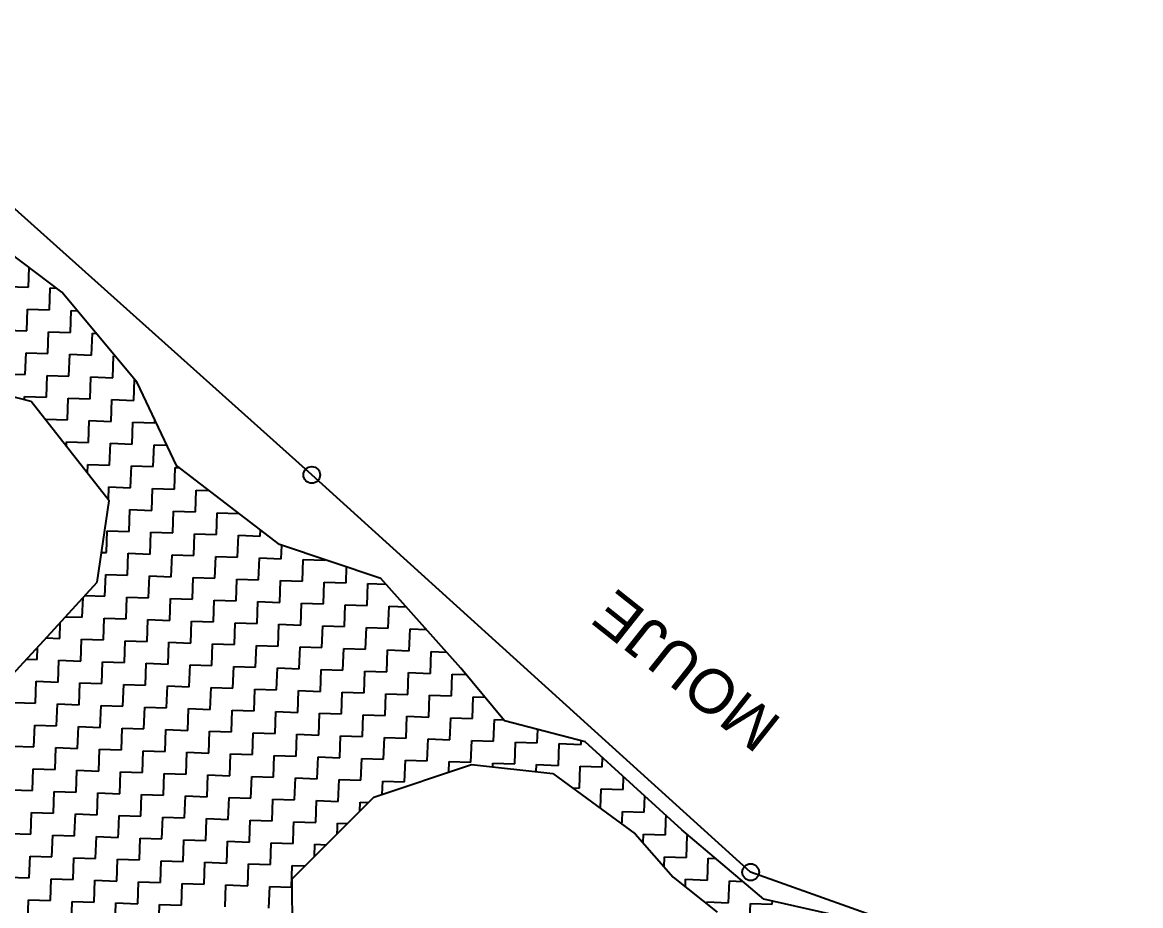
# Model space of a CAD drawing. Header units: metres. Extents: x 287345 to 291891, y 1993918 to 1999987.
# Drawn here: x 290888 to 291402, y 1997642 to 1998048 of the extents above; entities that cross this region are included whole.
import ezdxf

# ---------------------------------------------------------------- set-up
doc = ezdxf.new("R2010")
doc.units = ezdxf.units.M
doc.header["$MEASUREMENT"] = 0
for name, color, linetype in [('POLY_HATCH', 12, 'Continuous'), ('TEXT_MAPOUT', 7, 'Continuous'), ('V_BOUND_LINE', 7, 'Continuous')]:
    doc.layers.add(name, color=color, linetype=linetype)
doc.styles.get("Standard").update_dxf_attribs({"font": 'arial.ttf'})

msp = doc.modelspace()

# ---------------------------------------------------------------- linework, layer by layer
for centre in [(291020.7, 1997839.81), (291222.65, 1997657.04)]:
    msp.add_circle(centre, 3.85)
at = {"layer": 'POLY_HATCH'}
for p, q in [((290905.65, 1997923.86), (290869.09, 1997951.56)), ((290940.33, 1997882.34), (290905.65, 1997923.86)), ((290891.58, 1997873.57), (290847.49, 1997884.86)), ((290958.45, 1997844.18), (290940.33, 1997882.34)), ((290927.51, 1997827.83), (290891.58, 1997873.57)), ((291005.82, 1997807.76), (290958.45, 1997844.18)), ((290922.01, 1997790.5), (290927.51, 1997827.83)), ((291052.55, 1997792.21), (291005.82, 1997807.76)), ((290897.42, 1997763.58), (290922.01, 1997790.5)), ((291089.34, 1997750.93), (291052.55, 1997792.21)), ((290869.96, 1997733.98), (290897.42, 1997763.58)), ((291109.33, 1997726.6), (291089.34, 1997750.93)), ((291146.53, 1997716.94), (291109.33, 1997726.6)), ((291190.98, 1997676.46), (291146.53, 1997716.94)), ((291049.21, 1997691.51), (291094.24, 1997706.59)), ((291094.24, 1997706.59), (291131.63, 1997702.49)), ((291131.63, 1997702.49), (291169.58, 1997674.74)), ((291011.73, 1997653.93), (291049.21, 1997691.51)), ((291228.79, 1997644.55), (291190.98, 1997676.46)), ((291169.58, 1997674.74), (291186.95, 1997654.68)), ((291011.79, 1997616.41), (291011.73, 1997653.93)), ((291186.95, 1997654.68), (291207.24, 1997638.67)), ((291272.93, 1997634.65), (291228.79, 1997644.55))]:
    msp.add_line(p, q, dxfattribs=at)
at = {"layer": 'POLY_HATCH', "linetype": 'Continuous'}
for p, q in [((290890.29, 1997926.19), (290890.61, 1997935.25)), ((290880.24, 1997926.55), (290890.29, 1997926.19)), ((290899.99, 1997915.78), (290900.34, 1997925.84)), ((290900.34, 1997925.84), (290903.18, 1997925.74)), ((290889.58, 1997906.08), (290889.93, 1997916.14)), ((290889.93, 1997916.14), (290899.99, 1997915.78)), ((290909.69, 1997905.37), (290910.04, 1997915.43)), ((290910.04, 1997915.43), (290912.78, 1997915.33)), ((290879.52, 1997906.44), (290889.58, 1997906.08)), ((290899.28, 1997895.67), (290899.63, 1997905.73)), ((290899.63, 1997905.73), (290909.69, 1997905.37)), ((290919.39, 1997894.96), (290919.74, 1997905.02)), ((290919.74, 1997905.02), (290921.44, 1997904.96)), ((290888.87, 1997885.97), (290889.22, 1997896.03)), ((290889.22, 1997896.03), (290899.28, 1997895.67)), ((290908.98, 1997885.26), (290909.33, 1997895.32)), ((290909.33, 1997895.32), (290919.39, 1997894.96)), ((290929.09, 1997884.55), (290929.44, 1997894.61)), ((290929.44, 1997894.61), (290930.1, 1997894.58)), ((290878.81, 1997886.33), (290888.87, 1997885.97)), ((290898.57, 1997875.56), (290898.92, 1997885.62)), ((290898.92, 1997885.62), (290908.98, 1997885.26)), ((290918.67, 1997874.85), (290919.03, 1997884.91)), ((290919.03, 1997884.91), (290929.09, 1997884.55)), ((290938.78, 1997874.14), (290939.12, 1997883.78)), ((290888.46, 1997874.37), (290888.51, 1997875.92)), ((290888.51, 1997875.92), (290898.57, 1997875.56)), ((290908.26, 1997865.15), (290908.62, 1997875.21)), ((290908.62, 1997875.21), (290918.67, 1997874.85)), ((290928.37, 1997864.44), (290928.73, 1997874.5)), ((290928.73, 1997874.5), (290938.78, 1997874.14)), ((290898.2, 1997865.15), (290898.21, 1997865.51)), ((290898.21, 1997865.51), (290908.26, 1997865.15)), ((290917.96, 1997854.74), (290918.32, 1997864.8)), ((290918.32, 1997864.8), (290928.37, 1997864.44)), ((290938.07, 1997854.03), (290938.43, 1997864.09)), ((290938.43, 1997864.09), (290948.48, 1997863.73)), ((290948.48, 1997863.73), (290948.53, 1997865.06)), ((290907.83, 1997852.88), (290907.91, 1997855.1)), ((290907.91, 1997855.1), (290917.96, 1997854.74)), ((290927.66, 1997844.33), (290928.02, 1997854.39)), ((290928.02, 1997854.39), (290938.07, 1997854.03)), ((290947.77, 1997843.62), (290948.13, 1997853.68)), ((290948.13, 1997853.68), (290954.04, 1997853.47)), ((290917.46, 1997840.62), (290917.61, 1997844.69)), ((290917.61, 1997844.69), (290927.66, 1997844.33)), ((290937.36, 1997833.92), (290937.72, 1997843.98)), ((290937.72, 1997843.98), (290947.77, 1997843.62)), ((290957.47, 1997833.21), (290957.83, 1997843.27)), ((290957.83, 1997843.27), (290959.72, 1997843.2)), ((290927.1, 1997828.35), (290927.31, 1997834.28)), ((290927.31, 1997834.28), (290937.36, 1997833.92)), ((290947.06, 1997823.51), (290947.42, 1997833.57)), ((290947.42, 1997833.57), (290957.47, 1997833.21)), ((290967.17, 1997822.8), (290967.52, 1997832.85)), ((290967.52, 1997832.85), (290973.45, 1997832.65)), ((290936.65, 1997813.81), (290937, 1997823.87)), ((290937, 1997823.87), (290947.06, 1997823.51)), ((290956.76, 1997813.1), (290957.11, 1997823.16)), ((290957.11, 1997823.16), (290967.17, 1997822.8)), ((290976.87, 1997812.39), (290977.22, 1997822.44)), ((290977.22, 1997822.44), (290987.18, 1997822.09)), ((290926.24, 1997804.11), (290926.59, 1997814.17)), ((290926.59, 1997814.17), (290936.65, 1997813.81)), ((290946.35, 1997803.4), (290946.7, 1997813.46)), ((290946.7, 1997813.46), (290956.76, 1997813.1)), ((290966.46, 1997802.69), (290966.81, 1997812.75)), ((290966.81, 1997812.75), (290976.87, 1997812.39)), ((290986.57, 1997801.98), (290986.92, 1997812.03)), ((290986.92, 1997812.03), (290996.98, 1997811.68)), ((290996.98, 1997811.68), (290997.08, 1997814.48)), ((291006.67, 1997801.27), (291006.89, 1997807.4)), ((290924.03, 1997804.19), (290926.24, 1997804.11)), ((290935.94, 1997793.7), (290936.29, 1997803.76)), ((290936.29, 1997803.76), (290946.35, 1997803.4)), ((290956.05, 1997792.99), (290956.4, 1997803.05)), ((290956.4, 1997803.05), (290966.46, 1997802.69)), ((290976.16, 1997792.28), (290976.51, 1997802.34)), ((290976.51, 1997802.34), (290986.57, 1997801.98)), ((290996.26, 1997791.57), (290996.62, 1997801.62)), ((290996.62, 1997801.62), (291006.67, 1997801.27)), ((291016.37, 1997790.86), (291016.73, 1997800.91)), ((291016.73, 1997800.91), (291026.78, 1997800.56)), ((291026.78, 1997800.56), (291026.79, 1997800.78)), ((291036.48, 1997790.15), (291036.74, 1997797.47)), ((290925.53, 1997784.01), (290925.88, 1997794.06)), ((290925.88, 1997794.06), (290935.94, 1997793.7)), ((290945.64, 1997783.29), (290945.99, 1997793.35)), ((290945.99, 1997793.35), (290956.05, 1997792.99)), ((290965.75, 1997782.58), (290966.1, 1997792.64)), ((290966.1, 1997792.64), (290976.16, 1997792.28)), ((290985.85, 1997781.87), (290986.21, 1997791.93)), ((290986.21, 1997791.93), (290996.26, 1997791.57)), ((291005.96, 1997781.16), (291006.32, 1997791.21)), ((291006.32, 1997791.21), (291016.37, 1997790.86)), ((291026.07, 1997780.45), (291026.43, 1997790.5)), ((291026.43, 1997790.5), (291036.48, 1997790.15)), ((291046.18, 1997779.74), (291046.54, 1997789.79)), ((291046.54, 1997789.79), (291054.97, 1997789.49)), ((290916.37, 1997784.33), (290925.53, 1997784.01)), ((290915.12, 1997774.31), (290915.44, 1997783.3)), ((290935.23, 1997773.6), (290935.58, 1997783.65)), ((290935.58, 1997783.65), (290945.64, 1997783.29)), ((290955.33, 1997772.88), (290955.69, 1997782.94)), ((290955.69, 1997782.94), (290965.75, 1997782.58)), ((290975.44, 1997772.17), (290975.8, 1997782.23)), ((290975.8, 1997782.23), (290985.85, 1997781.87)), ((290995.55, 1997771.46), (290995.91, 1997781.52)), ((290995.91, 1997781.52), (291005.96, 1997781.16)), ((291015.66, 1997770.75), (291016.02, 1997780.8)), ((291016.02, 1997780.8), (291026.07, 1997780.45)), ((291035.77, 1997770.04), (291036.13, 1997780.09)), ((291036.13, 1997780.09), (291046.18, 1997779.74)), ((291055.88, 1997769.33), (291056.24, 1997779.38)), ((291056.24, 1997779.38), (291064.23, 1997779.1)), ((290907.47, 1997774.58), (290915.12, 1997774.31)), ((290924.82, 1997763.9), (290925.17, 1997773.95)), ((290925.17, 1997773.95), (290935.23, 1997773.6)), ((290904.71, 1997764.61), (290904.96, 1997771.84)), ((290944.92, 1997763.19), (290945.28, 1997773.24)), ((290945.28, 1997773.24), (290955.33, 1997772.88)), ((290965.03, 1997762.47), (290965.39, 1997772.53)), ((290965.39, 1997772.53), (290975.44, 1997772.17)), ((290985.14, 1997761.76), (290985.5, 1997771.82)), ((290985.5, 1997771.82), (290995.55, 1997771.46)), ((291005.25, 1997761.05), (291005.61, 1997771.1)), ((291005.61, 1997771.1), (291015.66, 1997770.75)), ((291025.36, 1997760.34), (291025.72, 1997770.39)), ((291025.72, 1997770.39), (291035.77, 1997770.04)), ((291045.47, 1997759.63), (291045.83, 1997769.68)), ((291045.83, 1997769.68), (291055.88, 1997769.33)), ((291065.58, 1997758.92), (291065.93, 1997768.97)), ((291065.93, 1997768.97), (291073.49, 1997768.7)), ((290898.56, 1997764.83), (290904.71, 1997764.61)), ((290914.41, 1997754.2), (290914.76, 1997764.25)), ((290914.76, 1997764.25), (290924.82, 1997763.9)), ((290934.51, 1997753.49), (290934.87, 1997763.54)), ((290934.87, 1997763.54), (290944.92, 1997763.19)), ((290894.3, 1997754.91), (290894.49, 1997760.42)), ((290954.62, 1997752.77), (290954.98, 1997762.83)), ((290954.98, 1997762.83), (290965.03, 1997762.47)), ((290974.73, 1997752.06), (290975.09, 1997762.12)), ((290975.09, 1997762.12), (290985.14, 1997761.76)), ((290994.84, 1997751.35), (290995.2, 1997761.41)), ((290995.2, 1997761.41), (291005.25, 1997761.05)), ((291014.95, 1997750.64), (291015.31, 1997760.69)), ((291015.31, 1997760.69), (291025.36, 1997760.34)), ((291035.06, 1997749.93), (291035.42, 1997759.98)), ((291035.42, 1997759.98), (291045.47, 1997759.63)), ((291055.17, 1997749.22), (291055.52, 1997759.27)), ((291055.52, 1997759.27), (291065.58, 1997758.92)), ((291075.28, 1997748.51), (291075.63, 1997758.56)), ((291075.63, 1997758.56), (291082.76, 1997758.31)), ((290889.53, 1997755.08), (290894.3, 1997754.91)), ((290904, 1997744.5), (290904.35, 1997754.55)), ((290904.35, 1997754.55), (290914.41, 1997754.2)), ((290924.1, 1997743.79), (290924.46, 1997753.84)), ((290924.46, 1997753.84), (290934.51, 1997753.49)), ((290944.21, 1997743.08), (290944.57, 1997753.13)), ((290944.57, 1997753.13), (290954.62, 1997752.77)), ((290964.32, 1997742.36), (290964.68, 1997752.42)), ((290964.68, 1997752.42), (290974.73, 1997752.06)), ((290984.43, 1997741.65), (290984.79, 1997751.71)), ((290984.79, 1997751.71), (290994.84, 1997751.35)), ((291004.54, 1997740.94), (291004.9, 1997751)), ((291004.9, 1997751), (291014.95, 1997750.64)), ((291024.65, 1997740.23), (291025, 1997750.28)), ((291025, 1997750.28), (291035.06, 1997749.93)), ((291044.76, 1997739.52), (291045.11, 1997749.57)), ((291045.11, 1997749.57), (291055.17, 1997749.22)), ((291064.87, 1997738.81), (291065.22, 1997748.86)), ((291065.22, 1997748.86), (291075.28, 1997748.51)), ((291084.98, 1997738.1), (291085.33, 1997748.15)), ((291085.33, 1997748.15), (291091.81, 1997747.92)), ((290893.58, 1997734.8), (290893.94, 1997744.86)), ((290893.94, 1997744.86), (290904, 1997744.5)), ((290913.69, 1997734.09), (290914.05, 1997744.14)), ((290914.05, 1997744.14), (290924.1, 1997743.79)), ((290933.8, 1997733.38), (290934.16, 1997743.43)), ((290934.16, 1997743.43), (290944.21, 1997743.08)), ((290953.91, 1997732.67), (290954.27, 1997742.72)), ((290954.27, 1997742.72), (290964.32, 1997742.36)), ((290974.02, 1997731.95), (290974.38, 1997742.01)), ((290974.38, 1997742.01), (290984.43, 1997741.65)), ((290994.13, 1997731.24), (290994.49, 1997741.3)), ((290994.49, 1997741.3), (291004.54, 1997740.94)), ((291014.24, 1997730.53), (291014.59, 1997740.59)), ((291014.59, 1997740.59), (291024.65, 1997740.23)), ((291034.35, 1997729.82), (291034.7, 1997739.87)), ((291034.7, 1997739.87), (291044.76, 1997739.52)), ((291054.46, 1997729.11), (291054.81, 1997739.16)), ((291054.81, 1997739.16), (291064.87, 1997738.81)), ((291074.57, 1997728.4), (291074.92, 1997738.45)), ((291074.92, 1997738.45), (291084.98, 1997738.1)), ((291094.67, 1997727.68), (291095.03, 1997737.74)), ((291095.03, 1997737.74), (291100.33, 1997737.55)), ((290883.53, 1997735.16), (290893.58, 1997734.8)), ((290903.28, 1997724.39), (290903.64, 1997734.44)), ((290903.64, 1997734.44), (290913.69, 1997734.09)), ((290923.39, 1997723.68), (290923.75, 1997733.73)), ((290923.75, 1997733.73), (290933.8, 1997733.38)), ((290943.5, 1997722.97), (290943.86, 1997733.02)), ((290943.86, 1997733.02), (290953.91, 1997732.67)), ((290963.61, 1997722.26), (290963.97, 1997732.31)), ((290963.97, 1997732.31), (290974.02, 1997731.95)), ((290983.72, 1997721.54), (290984.08, 1997731.6)), ((290984.08, 1997731.6), (290994.13, 1997731.24)), ((291003.83, 1997720.83), (291004.18, 1997730.89)), ((291004.18, 1997730.89), (291014.24, 1997730.53)), ((291023.94, 1997720.12), (291024.29, 1997730.18)), ((291024.29, 1997730.18), (291034.35, 1997729.82)), ((291044.05, 1997719.41), (291044.4, 1997729.46)), ((291044.4, 1997729.46), (291054.46, 1997729.11)), ((291064.16, 1997718.7), (291064.51, 1997728.75)), ((291064.51, 1997728.75), (291074.57, 1997728.4)), ((291084.26, 1997717.99), (291084.62, 1997728.04)), ((291084.62, 1997728.04), (291094.67, 1997727.68)), ((290892.87, 1997714.69), (290893.23, 1997724.75)), ((290893.23, 1997724.75), (290903.28, 1997724.39)), ((290912.98, 1997713.98), (290913.34, 1997724.03)), ((290913.34, 1997724.03), (290923.39, 1997723.68)), ((290933.09, 1997713.27), (290933.45, 1997723.32)), ((290933.45, 1997723.32), (290943.5, 1997722.97)), ((290953.2, 1997712.56), (290953.56, 1997722.61)), ((290953.56, 1997722.61), (290963.61, 1997722.26)), ((291104.37, 1997717.27), (291104.73, 1997727.33)), ((291104.73, 1997727.33), (291108.85, 1997727.18)), ((291124.48, 1997716.56), (291124.7, 1997722.61)), ((290973.31, 1997711.85), (290973.66, 1997721.9)), ((290973.66, 1997721.9), (290983.72, 1997721.54)), ((290993.42, 1997711.13), (290993.77, 1997721.19)), ((290993.77, 1997721.19), (291003.83, 1997720.83)), ((291013.53, 1997710.42), (291013.88, 1997720.48)), ((291013.88, 1997720.48), (291023.94, 1997720.12)), ((291033.64, 1997709.71), (291033.99, 1997719.77)), ((291033.99, 1997719.77), (291044.05, 1997719.41)), ((291053.75, 1997709), (291054.1, 1997719.05)), ((291054.1, 1997719.05), (291064.16, 1997718.7)), ((291073.85, 1997708.29), (291074.21, 1997718.34)), ((291074.21, 1997718.34), (291084.26, 1997717.99)), ((291093.96, 1997707.58), (291094.32, 1997717.63)), ((291094.32, 1997717.63), (291104.37, 1997717.27)), ((291144.59, 1997715.85), (291144.65, 1997717.43)), ((290882.82, 1997715.05), (290892.87, 1997714.69)), ((290902.57, 1997704.28), (290902.93, 1997714.34)), ((290902.93, 1997714.34), (290912.98, 1997713.98)), ((290922.68, 1997703.57), (290923.04, 1997713.62)), ((290923.04, 1997713.62), (290933.09, 1997713.27)), ((290942.79, 1997702.86), (290943.15, 1997712.91)), ((290943.15, 1997712.91), (290953.2, 1997712.56)), ((290962.9, 1997702.15), (290963.25, 1997712.2)), ((290963.25, 1997712.2), (290973.31, 1997711.85)), ((291114.07, 1997706.86), (291114.43, 1997716.92)), ((291114.43, 1997716.92), (291124.48, 1997716.56)), ((291134.18, 1997706.15), (291134.54, 1997716.21)), ((291134.54, 1997716.21), (291144.59, 1997715.85)), ((290983.01, 1997701.44), (290983.36, 1997711.49)), ((290983.36, 1997711.49), (290993.42, 1997711.13)), ((291003.12, 1997700.72), (291003.47, 1997710.78)), ((291003.47, 1997710.78), (291013.53, 1997710.42)), ((291023.23, 1997700.01), (291023.58, 1997710.07)), ((291023.58, 1997710.07), (291033.64, 1997709.71)), ((291043.33, 1997699.3), (291043.69, 1997709.35)), ((291043.69, 1997709.35), (291053.75, 1997709)), ((291063.44, 1997698.59), (291063.8, 1997708.64)), ((291063.8, 1997708.64), (291073.85, 1997708.29)), ((291083.74, 1997703.08), (291083.91, 1997707.93)), ((291083.91, 1997707.93), (291093.96, 1997707.58)), ((291103.96, 1997705.53), (291104.02, 1997707.22)), ((291104.02, 1997707.22), (291114.07, 1997706.86)), ((291154.29, 1997705.44), (291154.44, 1997709.74)), ((290892.16, 1997694.58), (290892.52, 1997704.64)), ((290892.52, 1997704.64), (290902.57, 1997704.28)), ((290912.27, 1997693.87), (290912.63, 1997703.93)), ((290912.63, 1997703.93), (290922.68, 1997703.57)), ((290932.38, 1997693.16), (290932.74, 1997703.21)), ((290932.74, 1997703.21), (290942.79, 1997702.86)), ((290952.49, 1997692.45), (290952.84, 1997702.5)), ((290952.84, 1997702.5), (290962.9, 1997702.15)), ((290972.6, 1997691.74), (290972.95, 1997701.79)), ((290972.95, 1997701.79), (290983.01, 1997701.44)), ((291124.01, 1997703.33), (291124.13, 1997706.51)), ((291124.13, 1997706.51), (291134.18, 1997706.15)), ((291143.88, 1997695.74), (291144.24, 1997705.8)), ((291144.24, 1997705.8), (291154.29, 1997705.44)), ((290992.71, 1997691.02), (290993.06, 1997701.08)), ((290993.06, 1997701.08), (291003.12, 1997700.72)), ((291012.82, 1997690.31), (291013.17, 1997700.37)), ((291013.17, 1997700.37), (291023.23, 1997700.01)), ((291032.92, 1997689.6), (291033.28, 1997699.66)), ((291033.28, 1997699.66), (291043.33, 1997699.3)), ((291053.17, 1997692.84), (291053.39, 1997698.94)), ((291053.39, 1997698.94), (291063.44, 1997698.59)), ((291163.99, 1997695.03), (291164.19, 1997700.86)), ((290882.11, 1997694.94), (290892.16, 1997694.58)), ((290901.86, 1997684.17), (290902.22, 1997694.23)), ((290902.22, 1997694.23), (290912.27, 1997693.87)), ((290921.97, 1997683.46), (290922.33, 1997693.52)), ((290922.33, 1997693.52), (290932.38, 1997693.16)), ((290942.08, 1997682.75), (290942.43, 1997692.8)), ((290942.43, 1997692.8), (290952.49, 1997692.45)), ((290962.19, 1997682.04), (290962.54, 1997692.09)), ((290962.54, 1997692.09), (290972.6, 1997691.74)), ((290982.3, 1997681.33), (290982.65, 1997691.38)), ((290982.65, 1997691.38), (290992.71, 1997691.02)), ((291140.71, 1997695.85), (291143.88, 1997695.74)), ((291153.62, 1997686.42), (291153.93, 1997695.39)), ((291153.93, 1997695.39), (291163.99, 1997695.03)), ((291173.69, 1997684.62), (291173.95, 1997691.97)), ((291002.41, 1997680.61), (291002.76, 1997690.67)), ((291002.76, 1997690.67), (291012.82, 1997690.31)), ((291022.51, 1997679.9), (291022.87, 1997689.96)), ((291022.87, 1997689.96), (291032.92, 1997689.6)), ((291042.83, 1997685.12), (291042.98, 1997689.25)), ((291042.98, 1997689.25), (291046.82, 1997689.11)), ((290891.45, 1997674.47), (290891.81, 1997684.53)), ((290891.81, 1997684.53), (290901.86, 1997684.17)), ((290911.59, 1997674.66), (290911.91, 1997683.82)), ((290911.91, 1997683.82), (290921.97, 1997683.46)), ((290931.74, 1997675.12), (290932.02, 1997683.1)), ((290932.02, 1997683.1), (290942.08, 1997682.75)), ((290951.89, 1997675.57), (290952.13, 1997682.39)), ((290952.13, 1997682.39), (290962.19, 1997682.04)), ((290972.04, 1997676.03), (290972.24, 1997681.68)), ((290972.24, 1997681.68), (290982.3, 1997681.33)), ((291163.47, 1997680.36), (291163.63, 1997684.98)), ((291163.63, 1997684.98), (291173.69, 1997684.62)), ((291183.62, 1997680.82), (291183.7, 1997683.09)), ((290971.89, 1997671.63), (290972.04, 1997676.03)), ((290991.99, 1997670.92), (290992.19, 1997676.48)), ((290992.19, 1997676.48), (290992.35, 1997680.97)), ((290992.35, 1997680.97), (291002.41, 1997680.61)), ((291012.1, 1997670.2), (291012.34, 1997676.94)), ((291012.34, 1997676.94), (291012.46, 1997680.26)), ((291012.46, 1997680.26), (291022.51, 1997679.9)), ((291032.4, 1997674.65), (291032.49, 1997677.4)), ((291032.49, 1997677.4), (291032.57, 1997679.55)), ((291032.57, 1997679.55), (291037.12, 1997679.39)), ((291163.43, 1997679.24), (291163.47, 1997680.36)), ((291183.39, 1997674.21), (291183.62, 1997680.82)), ((290881.4, 1997674.83), (290891.45, 1997674.47)), ((290901.15, 1997664.06), (290901.5, 1997674.12)), ((290901.5, 1997674.12), (290911.56, 1997673.76)), ((290911.56, 1997673.76), (290911.59, 1997674.66)), ((290921.26, 1997663.35), (290921.61, 1997673.41)), ((290921.61, 1997673.41), (290931.67, 1997673.05)), ((290931.67, 1997673.05), (290931.74, 1997675.12)), ((290941.37, 1997662.64), (290941.72, 1997672.69)), ((290941.72, 1997672.69), (290951.78, 1997672.34)), ((290951.78, 1997672.34), (290951.89, 1997675.57)), ((290961.48, 1997661.93), (290961.83, 1997671.98)), ((290961.83, 1997671.98), (290971.89, 1997671.63)), ((290981.58, 1997661.22), (290981.94, 1997671.27)), ((290981.94, 1997671.27), (290991.99, 1997670.92)), ((291173.19, 1997670.58), (291173.33, 1997674.57)), ((291173.33, 1997674.57), (291183.39, 1997674.21)), ((291193.08, 1997663.8), (291193.44, 1997673.85)), ((291193.44, 1997673.85), (291194.1, 1997673.83)), ((291001.69, 1997660.51), (291002.05, 1997670.56)), ((291002.05, 1997670.56), (291012.1, 1997670.2)), ((291021.96, 1997664.18), (291022.16, 1997669.85)), ((291022.16, 1997669.85), (291027.42, 1997669.66)), ((290890.74, 1997654.36), (290891.09, 1997664.42)), ((290891.09, 1997664.42), (290901.15, 1997664.06)), ((290910.85, 1997653.65), (290911.2, 1997663.71)), ((290911.2, 1997663.71), (290921.26, 1997663.35)), ((290930.96, 1997652.94), (290931.31, 1997663)), ((290931.31, 1997663), (290941.37, 1997662.64)), ((290951.07, 1997652.23), (290951.42, 1997662.28)), ((290951.42, 1997662.28), (290961.48, 1997661.93)), ((290971.17, 1997651.52), (290971.53, 1997661.57)), ((290971.53, 1997661.57), (290981.58, 1997661.22)), ((290991.28, 1997650.81), (290991.64, 1997660.86)), ((290991.64, 1997660.86), (291001.69, 1997660.51)), ((291182.86, 1997659.4), (291183.03, 1997664.16)), ((291183.03, 1997664.16), (291193.08, 1997663.8)), ((291202.78, 1997653.39), (291203.14, 1997663.44)), ((291203.14, 1997663.44), (291206.54, 1997663.32)), ((291011.39, 1997650.1), (291011.75, 1997660.15)), ((291011.75, 1997660.15), (291017.72, 1997659.94)), ((290880.68, 1997654.72), (290890.74, 1997654.36)), ((290900.44, 1997643.95), (290900.79, 1997654.01)), ((290900.79, 1997654.01), (290910.85, 1997653.65)), ((290920.55, 1997643.24), (290920.9, 1997653.3)), ((290920.9, 1997653.3), (290930.96, 1997652.94)), ((290940.66, 1997642.53), (290941.01, 1997652.59)), ((290941.01, 1997652.59), (290951.07, 1997652.23)), ((290960.76, 1997641.82), (290961.12, 1997651.87)), ((290961.12, 1997651.87), (290971.17, 1997651.52)), ((290980.87, 1997641.11), (290981.23, 1997651.16)), ((290981.23, 1997651.16), (290991.28, 1997650.81)), ((291000.98, 1997640.4), (291001.34, 1997650.45)), ((291001.34, 1997650.45), (291011.39, 1997650.1)), ((291192.6, 1997650.21), (291192.73, 1997653.75)), ((291192.73, 1997653.75), (291202.78, 1997653.39)), ((291212.48, 1997642.98), (291212.84, 1997653.03)), ((291212.84, 1997653.03), (291218.99, 1997652.82)), ((290890.03, 1997634.26), (290890.38, 1997644.31)), ((290890.38, 1997644.31), (290900.44, 1997643.95)), ((290910.14, 1997633.54), (290910.49, 1997643.6)), ((290910.49, 1997643.6), (290920.55, 1997643.24)), ((290930.24, 1997632.83), (290930.6, 1997642.89)), ((290930.6, 1997642.89), (290940.66, 1997642.53)), ((290950.35, 1997632.12), (290950.71, 1997642.18)), ((290950.71, 1997642.18), (290960.76, 1997641.82)), ((291202.4, 1997642.49), (291202.43, 1997643.34)), ((291202.43, 1997643.34), (291212.48, 1997642.98)), ((291222.18, 1997632.57), (291222.54, 1997642.62)), ((291222.54, 1997642.62), (291232.59, 1997642.27)), ((291232.59, 1997642.27), (291232.64, 1997643.69))]:
    msp.add_line(p, q, dxfattribs=at)
at = {"layer": 'V_BOUND_LINE'}
for p, q in [((291020.7, 1997839.81), (290788.16, 1998048.05)), ((291222.65, 1997657.04), (291020.7, 1997839.81)), ((291402.09, 1997593.19), (291222.65, 1997657.04))]:
    msp.add_line(p, q, dxfattribs=at)

# ---------------------------------------------------------------- texts
at = {"layer": 'TEXT_MAPOUT'}
msp.add_text('MOUJE', height=20.122, rotation=141.5585, dxfattribs=at).set_placement((291237.8, 1997726.87))

doc.saveas('drawing.dxf')
